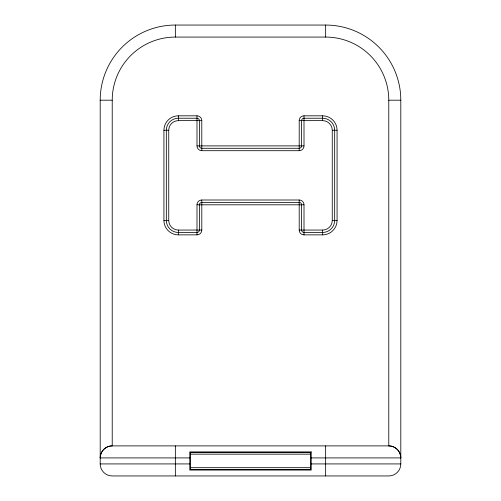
<?xml version="1.0" encoding="UTF-8"?>
<svg xmlns="http://www.w3.org/2000/svg" width="501" height="501" viewBox="0 0 501 501"><rect width="100%" height="100%" fill="white"/><g stroke="black" fill="none" stroke-linecap="round" stroke-linejoin="round"><path stroke-width="0.75" d="M303.994 204.809A4.778 4.778 0 0 0 299.197 200.012L201.803 199.999L201.803 230.053A4.778 4.778 0 0 1 196.993 234.85L178.356 234.863A14.429 14.429 0 0 1 163.927 220.434L163.927 130.254A14.429 14.429 0 0 1 178.356 115.825L196.993 115.825A4.778 4.778 0 0 1 201.79 120.635L201.803 150.701L299.197 150.701A4.778 4.778 0 0 0 303.994 145.891M304.007 232.464L322.644 232.458A12.024 12.024 0 0 0 334.668 220.44L334.668 130.254A12.024 12.024 0 0 0 322.644 118.23L322.644 115.825L304.007 115.825A4.778 4.778 0 0 0 299.21 120.635L299.197 150.701M189.779 457.914L100.2 457.914C100.05 451.501 105.799 445.727 112.224 445.89L388.776 445.89C395.201 445.727 400.95 451.501 400.8 457.914L311.221 457.914M175.35 25.05L325.65 25.05A75.15 75.15 0 0 1 400.8 100.2L400.8 463.926A12.024 12.024 0 0 1 388.776 475.95L112.224 475.95A12.024 12.024 0 0 1 100.2 463.926L100.2 100.2A75.15 75.15 0 0 1 175.35 25.05L175.35 37.074A63.126 63.126 0 0 0 112.224 100.2L100.2 100.2M175.35 37.074L325.65 37.074A63.126 63.126 0 0 1 388.776 100.2L400.8 100.2M322.644 118.236L304.007 118.236A2.392 2.392 0 0 0 301.608 120.635L301.602 145.891A2.392 2.392 0 0 1 299.197 148.29L201.803 148.296A2.392 2.392 0 0 1 199.404 145.891L199.398 120.635A2.392 2.392 0 0 0 196.993 118.242L178.356 118.23A12.024 12.024 0 0 0 166.332 130.254L166.332 220.44A12.024 12.024 0 0 0 178.356 232.464L196.993 232.464M178.356 234.863L178.356 230.059A9.619 9.619 0 0 1 168.737 220.44L168.737 130.26A9.619 9.619 0 0 1 178.356 120.641L201.803 120.635M299.197 120.635L322.644 120.641A9.619 9.619 0 0 1 332.263 130.26L332.263 220.44A9.619 9.619 0 0 1 322.644 230.059L322.644 234.863L304.007 234.863A4.778 4.778 0 0 1 299.21 230.053L299.197 199.999M163.927 130.254L168.737 130.26M332.263 130.26L337.073 130.254L337.073 220.434A14.429 14.429 0 0 1 322.644 234.863M163.927 220.434L168.737 220.44M332.263 220.44L337.073 220.434M178.356 230.059L201.803 230.053M299.197 230.053L322.644 230.059M190.38 454.156L310.62 454.156M100.2 463.926L189.779 463.926M311.221 463.926L400.8 463.926M190.38 467.683L310.62 467.683M388.776 100.2L388.776 445.89A12.024 12.024 0 0 1 400.8 457.914M325.65 25.05L325.65 37.074M325.65 445.89L325.65 475.95M322.644 118.249L322.644 120.641M304.007 115.825L304.007 145.891L196.993 145.891L196.993 115.825M304.007 234.863L304.007 204.809L196.993 204.809L196.993 234.863M178.356 115.825L178.356 120.641M175.35 445.89L175.35 475.95M112.224 100.2L112.224 445.89A12.024 12.024 0 0 0 100.2 457.914M322.644 115.825A14.429 14.429 0 0 1 337.073 130.254M196.993 232.451A2.392 2.392 0 0 0 199.392 230.053L199.398 204.803A2.392 2.392 0 0 1 201.803 202.41L299.197 202.404A2.392 2.392 0 0 1 301.596 204.809L301.602 230.059A2.392 2.392 0 0 0 304.007 232.451M197.006 204.809A4.778 4.778 0 0 1 201.803 200.012M201.803 150.688A4.778 4.778 0 0 1 197.006 145.891M311.221 451.902L189.779 451.902L189.779 470.057L311.221 470.057L311.221 451.902M310.62 452.503L190.38 452.503L190.38 469.456L310.62 469.456L310.62 452.503"/></g></svg>
